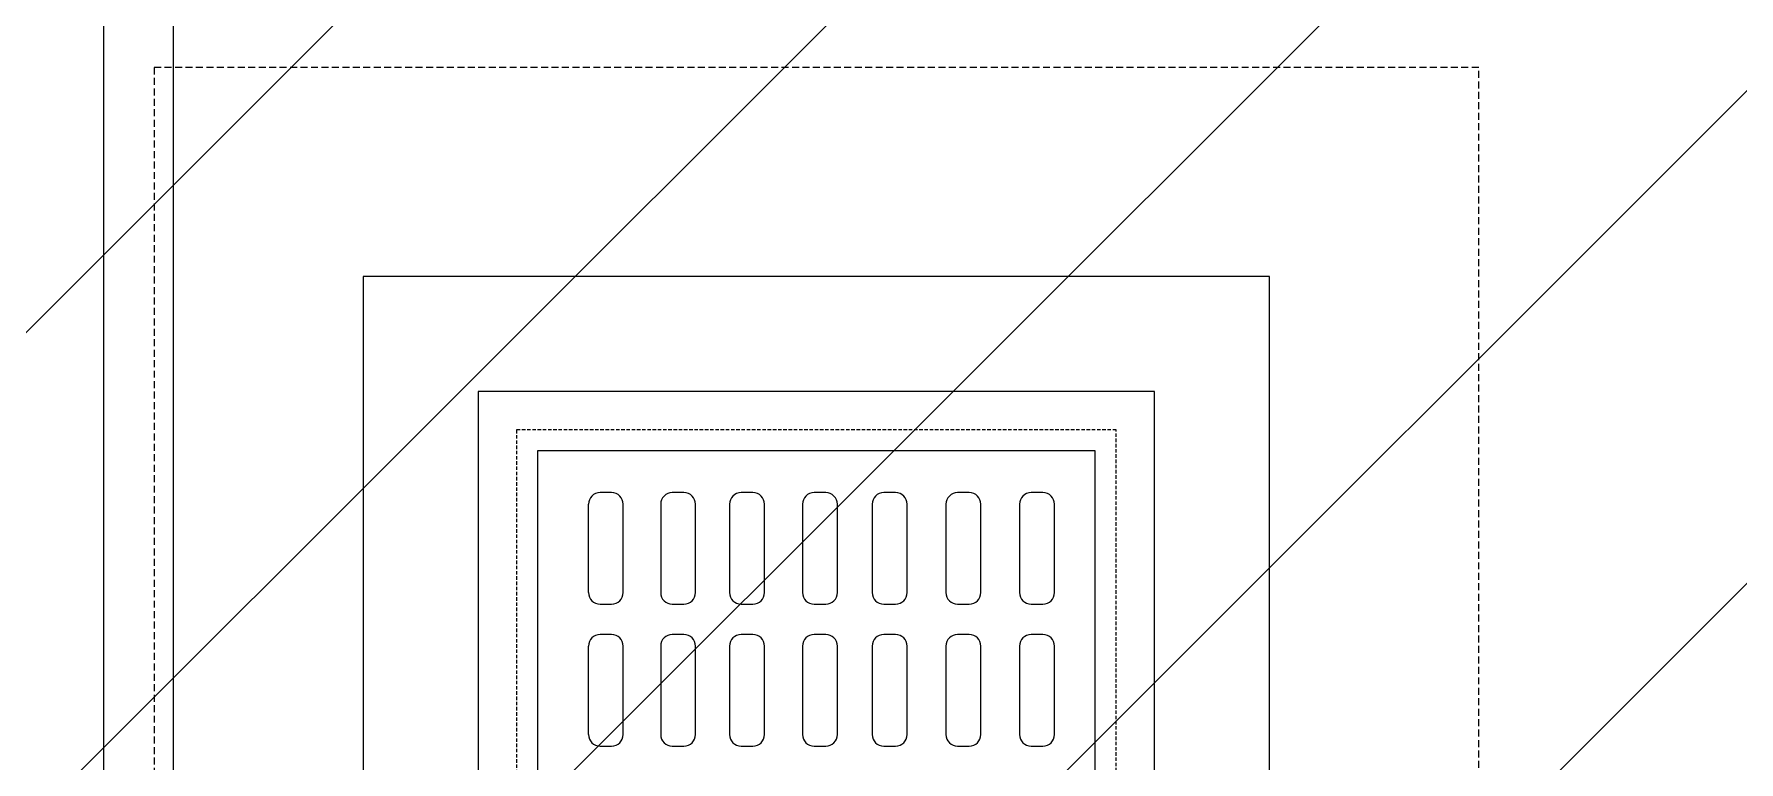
# Model space of a CAD drawing. Header units: inches. Extents: x 65856 to 131389, y 84027 to 134980.
# Drawn here: x 114037 to 115260, y 103013 to 103535 of the extents above; entities that cross this region are included whole.
import ezdxf

# ---------------------------------------------------------------- set-up
doc = ezdxf.new("R2010")
doc.units = ezdxf.units.IN
doc.header["$MEASUREMENT"] = 0
doc.linetypes.add('HIDDEN', pattern=[0.375, 0.25, -0.125])
doc.linetypes.add('HIDDENX2', pattern=[0.75, 0.5, -0.25])
doc.layers.add('DIM', color=251, linetype='Continuous', lineweight=0)
doc.layers.add('M-HVAC-EQPM-NEW', color=5, linetype='Continuous')
doc.layers.add('M-X-BKGD', color=8, linetype='Continuous')

# ---------------------------------------------------------------- blocks, each defined once
blk = doc.blocks.new('123')
at = {"layer": 'DIM'}
for p, q in [((-778170.8, -1058726.2), (-774670.9, -1058726.2)), ((-778170.8, -1058726.2), (-774670.9, -1058726.2)), ((-778170.8, -1058776.2), (-774670.9, -1058776.2)), ((-778170.8, -1058776.2), (-774670.9, -1058776.2)), ((-775686, -1059073.7), (-775749.4, -1059073.7)), ((-775686, -1059073.7), (-775749.4, -1059073.7)), ((-775584.2, -1059073.7), (-775647.6, -1059073.7)), ((-775584.2, -1059073.7), (-775647.6, -1059073.7)), ((-775757.7, -1059082.1), (-775757.7, -1059090.4)), ((-775757.7, -1059082.1), (-775757.7, -1059090.4)), ((-775677.7, -1059090.4), (-775677.7, -1059082.1)), ((-775677.7, -1059090.4), (-775677.7, -1059082.1)), ((-775655.9, -1059082.1), (-775655.9, -1059090.4)), ((-775655.9, -1059082.1), (-775655.9, -1059090.4)), ((-775575.9, -1059090.4), (-775575.9, -1059082.1)), ((-775575.9, -1059090.4), (-775575.9, -1059082.1)), ((-775749.4, -1059098.7), (-775686, -1059098.7)), ((-775749.4, -1059098.7), (-775686, -1059098.7)), ((-775647.6, -1059098.7), (-775584.2, -1059098.7)), ((-775647.6, -1059098.7), (-775584.2, -1059098.7)), ((-775757.7, -1059133.9), (-775757.7, -1059142.3)), ((-775757.7, -1059133.9), (-775757.7, -1059142.3)), ((-775686, -1059125.6), (-775749.4, -1059125.6)), ((-775686, -1059125.6), (-775749.4, -1059125.6)), ((-775677.7, -1059142.3), (-775677.7, -1059133.9)), ((-775677.7, -1059142.3), (-775677.7, -1059133.9)), ((-775655.9, -1059133.9), (-775655.9, -1059142.3)), ((-775655.9, -1059133.9), (-775655.9, -1059142.3)), ((-775584.2, -1059125.6), (-775647.6, -1059125.6)), ((-775584.2, -1059125.6), (-775647.6, -1059125.6)), ((-775575.9, -1059142.3), (-775575.9, -1059133.9)), ((-775575.9, -1059142.3), (-775575.9, -1059133.9)), ((-775749.4, -1059150.6), (-775686, -1059150.6)), ((-775749.4, -1059150.6), (-775686, -1059150.6)), ((-775647.6, -1059150.6), (-775584.2, -1059150.6)), ((-775647.6, -1059150.6), (-775584.2, -1059150.6)), ((-775757.7, -1059183.3), (-775757.7, -1059191.7)), ((-775757.7, -1059183.3), (-775757.7, -1059191.7)), ((-775686, -1059175), (-775749.4, -1059175)), ((-775686, -1059175), (-775749.4, -1059175)), ((-775677.7, -1059191.7), (-775677.7, -1059183.3)), ((-775677.7, -1059191.7), (-775677.7, -1059183.3)), ((-775655.9, -1059183.3), (-775655.9, -1059191.7)), ((-775655.9, -1059183.3), (-775655.9, -1059191.7)), ((-775584.2, -1059175), (-775647.6, -1059175)), ((-775584.2, -1059175), (-775647.6, -1059175)), ((-775575.9, -1059191.7), (-775575.9, -1059183.3)), ((-775575.9, -1059191.7), (-775575.9, -1059183.3)), ((-775749.4, -1059200), (-775686, -1059200)), ((-775749.4, -1059200), (-775686, -1059200)), ((-775647.6, -1059200), (-775584.2, -1059200)), ((-775647.6, -1059200), (-775584.2, -1059200)), ((-775686, -1059227.3), (-775749.4, -1059227.3)), ((-775686, -1059227.3), (-775749.4, -1059227.3)), ((-775584.2, -1059227.3), (-775647.6, -1059227.3)), ((-775584.2, -1059227.3), (-775647.6, -1059227.3)), ((-775757.7, -1059235.6), (-775757.7, -1059244)), ((-775757.7, -1059235.6), (-775757.7, -1059244)), ((-775677.7, -1059244), (-775677.7, -1059235.6)), ((-775677.7, -1059244), (-775677.7, -1059235.6)), ((-775655.9, -1059235.6), (-775655.9, -1059244)), ((-775655.9, -1059235.6), (-775655.9, -1059244)), ((-775575.9, -1059244), (-775575.9, -1059235.6)), ((-775575.9, -1059244), (-775575.9, -1059235.6)), ((-775749.4, -1059252.3), (-775686, -1059252.3)), ((-775749.4, -1059252.3), (-775686, -1059252.3)), ((-775647.6, -1059252.3), (-775584.2, -1059252.3)), ((-775647.6, -1059252.3), (-775584.2, -1059252.3)), ((-775686, -1059277.3), (-775749.4, -1059277.3)), ((-775686, -1059277.3), (-775749.4, -1059277.3)), ((-775584.2, -1059277.3), (-775647.6, -1059277.3)), ((-775584.2, -1059277.3), (-775647.6, -1059277.3)), ((-775757.7, -1059285.6), (-775757.7, -1059294)), ((-775757.7, -1059285.6), (-775757.7, -1059294)), ((-775677.7, -1059294), (-775677.7, -1059285.6)), ((-775677.7, -1059294), (-775677.7, -1059285.6)), ((-775655.9, -1059285.6), (-775655.9, -1059294)), ((-775655.9, -1059285.6), (-775655.9, -1059294)), ((-775575.9, -1059294), (-775575.9, -1059285.6)), ((-775575.9, -1059294), (-775575.9, -1059285.6)), ((-775749.4, -1059302.3), (-775686, -1059302.3)), ((-775749.4, -1059302.3), (-775686, -1059302.3)), ((-775647.6, -1059302.3), (-775584.2, -1059302.3)), ((-775647.6, -1059302.3), (-775584.2, -1059302.3)), ((-775686, -1059330.2), (-775749.4, -1059330.2)), ((-775686, -1059330.2), (-775749.4, -1059330.2)), ((-775584.2, -1059330.2), (-775647.6, -1059330.2)), ((-775584.2, -1059330.2), (-775647.6, -1059330.2)), ((-775757.7, -1059338.5), (-775757.7, -1059346.9)), ((-775757.7, -1059338.5), (-775757.7, -1059346.9)), ((-775677.7, -1059346.9), (-775677.7, -1059338.5)), ((-775677.7, -1059346.9), (-775677.7, -1059338.5)), ((-775655.9, -1059338.5), (-775655.9, -1059346.9)), ((-775655.9, -1059338.5), (-775655.9, -1059346.9)), ((-775575.9, -1059346.9), (-775575.9, -1059338.5)), ((-775575.9, -1059346.9), (-775575.9, -1059338.5)), ((-775749.4, -1059355.2), (-775686, -1059355.2)), ((-775749.4, -1059355.2), (-775686, -1059355.2)), ((-775647.6, -1059355.2), (-775584.2, -1059355.2)), ((-775647.6, -1059355.2), (-775584.2, -1059355.2)), ((-775757.7, -1059391.3), (-775757.7, -1059399.7)), ((-775757.7, -1059391.3), (-775757.7, -1059399.7)), ((-775686, -1059383), (-775749.4, -1059383)), ((-775686, -1059383), (-775749.4, -1059383)), ((-775677.7, -1059399.7), (-775677.7, -1059391.3)), ((-775677.7, -1059399.7), (-775677.7, -1059391.3)), ((-775655.9, -1059391.3), (-775655.9, -1059399.7)), ((-775655.9, -1059391.3), (-775655.9, -1059399.7)), ((-775584.2, -1059383), (-775647.6, -1059383)), ((-775584.2, -1059383), (-775647.6, -1059383)), ((-775575.9, -1059399.7), (-775575.9, -1059391.3)), ((-775575.9, -1059399.7), (-775575.9, -1059391.3)), ((-775749.4, -1059408), (-775686, -1059408)), ((-775749.4, -1059408), (-775686, -1059408)), ((-775647.6, -1059408), (-775584.2, -1059408)), ((-775647.6, -1059408), (-775584.2, -1059408))]:
    blk.add_line(p, q, dxfattribs=at)
at = {"layer": 'DIM', "linetype": 'HIDDENX2', "lineweight": 0, "ltscale": 10}
blk.add_lwpolyline([(-775270.9, -1058762.3), (-776470.9, -1058762.3), (-776470.9, -1059712.3), (-775270.9, -1059712.3)], close=True, dxfattribs=at)
blk.add_lwpolyline([(-775270.9, -1058762.3), (-776470.9, -1058762.3), (-776470.9, -1059712.3), (-775270.9, -1059712.3)], close=True, dxfattribs=at)
at = {"layer": 'DIM', "linetype": 'HIDDEN', "lineweight": 0, "ltscale": 10}
blk.add_lwpolyline([(-775420.9, -1058912.3), (-776320.9, -1058912.3), (-776320.9, -1059562.3), (-775420.9, -1059562.3)], close=True, dxfattribs=at)
blk.add_lwpolyline([(-775420.9, -1058912.3), (-776320.9, -1058912.3), (-776320.9, -1059562.3), (-775420.9, -1059562.3)], close=True, dxfattribs=at)
at = {"layer": 'DIM', "lineweight": 0}
for points in [[(-775420.9, -1058912.3), (-776320.9, -1058912.3), (-776320.9, -1059562.3), (-775420.9, -1059562.3)], [(-775420.9, -1058912.3), (-776320.9, -1058912.3), (-776320.9, -1059562.3), (-775420.9, -1059562.3)], [(-775545.9, -1059037.3), (-776195.9, -1059037.3), (-776195.9, -1059437.3), (-775545.9, -1059437.3)], [(-775545.9, -1059037.3), (-776195.9, -1059037.3), (-776195.9, -1059437.3), (-775545.9, -1059437.3)]]:
    blk.add_lwpolyline(points, close=True, dxfattribs=at)
blk.add_lwpolyline([(-776238.4, -1059479.8), (-775503.4, -1059479.8), (-775503.4, -1058994.8), (-776238.4, -1058994.8)], dxfattribs=at)
blk.add_lwpolyline([(-776238.4, -1059479.8), (-775503.4, -1059479.8), (-775503.4, -1058994.8), (-776238.4, -1058994.8)], dxfattribs=at)
at = {"layer": 'DIM', "linetype": 'HIDDEN', "lineweight": 0, "ltscale": 10}
blk.add_lwpolyline([(-776210.9, -1059452.3), (-775530.9, -1059452.3), (-775530.9, -1059022.3), (-775958.2, -1059022.3)], dxfattribs=at)
blk.add_lwpolyline([(-776210.9, -1059452.3), (-775530.9, -1059452.3), (-775530.9, -1059022.3), (-775958.2, -1059022.3)], dxfattribs=at)
at = {"layer": 'DIM'}
for centre, start, end in [((-775749.4, -1059082.1), 90, 180), ((-775749.4, -1059082.1), 90, 180), ((-775686, -1059082.1), 0, 90), ((-775686, -1059082.1), 0, 90), ((-775647.6, -1059082.1), 90, 180), ((-775647.6, -1059082.1), 90, 180), ((-775584.2, -1059082.1), 0, 90), ((-775584.2, -1059082.1), 0, 90), ((-775749.4, -1059090.4), 180, 270), ((-775749.4, -1059090.4), 180, 270), ((-775686, -1059090.4), 270, 0), ((-775686, -1059090.4), 270, 0), ((-775647.6, -1059090.4), 180, 270), ((-775647.6, -1059090.4), 180, 270), ((-775584.2, -1059090.4), 270, 0), ((-775584.2, -1059090.4), 270, 0), ((-775749.4, -1059133.9), 90, 180), ((-775749.4, -1059133.9), 90, 180), ((-775686, -1059133.9), 0, 90), ((-775686, -1059133.9), 0, 90), ((-775647.6, -1059133.9), 90, 180), ((-775647.6, -1059133.9), 90, 180), ((-775584.2, -1059133.9), 0, 90), ((-775584.2, -1059133.9), 0, 90), ((-775749.4, -1059142.3), 180, 270), ((-775749.4, -1059142.3), 180, 270), ((-775686, -1059142.3), 270, 0), ((-775686, -1059142.3), 270, 0), ((-775647.6, -1059142.3), 180, 270), ((-775647.6, -1059142.3), 180, 270), ((-775584.2, -1059142.3), 270, 0), ((-775584.2, -1059142.3), 270, 0), ((-775749.4, -1059183.3), 90, 180), ((-775749.4, -1059183.3), 90, 180), ((-775686, -1059183.3), 0, 90), ((-775686, -1059183.3), 0, 90), ((-775647.6, -1059183.3), 90, 180), ((-775647.6, -1059183.3), 90, 180), ((-775584.2, -1059183.3), 0, 90), ((-775584.2, -1059183.3), 0, 90), ((-775749.4, -1059191.7), 180, 270), ((-775749.4, -1059191.7), 180, 270), ((-775686, -1059191.7), 270, 0), ((-775686, -1059191.7), 270, 0), ((-775647.6, -1059191.7), 180, 270), ((-775647.6, -1059191.7), 180, 270), ((-775584.2, -1059191.7), 270, 0), ((-775584.2, -1059191.7), 270, 0), ((-775749.4, -1059235.6), 90, 180), ((-775749.4, -1059235.6), 90, 180), ((-775686, -1059235.6), 0, 90), ((-775686, -1059235.6), 0, 90), ((-775647.6, -1059235.6), 90, 180), ((-775647.6, -1059235.6), 90, 180), ((-775584.2, -1059235.6), 0, 90), ((-775584.2, -1059235.6), 0, 90), ((-775749.4, -1059244), 180, 270), ((-775749.4, -1059244), 180, 270), ((-775686, -1059244), 270, 0), ((-775686, -1059244), 270, 0), ((-775647.6, -1059244), 180, 270), ((-775647.6, -1059244), 180, 270), ((-775584.2, -1059244), 270, 0), ((-775584.2, -1059244), 270, 0), ((-775749.4, -1059285.6), 90, 180), ((-775749.4, -1059285.6), 90, 180), ((-775686, -1059285.6), 0, 90), ((-775686, -1059285.6), 0, 90), ((-775647.6, -1059285.6), 90, 180), ((-775647.6, -1059285.6), 90, 180), ((-775584.2, -1059285.6), 0, 90), ((-775584.2, -1059285.6), 0, 90), ((-775749.4, -1059294), 180, 270), ((-775749.4, -1059294), 180, 270), ((-775686, -1059294), 270, 0), ((-775686, -1059294), 270, 0), ((-775647.6, -1059294), 180, 270), ((-775647.6, -1059294), 180, 270), ((-775584.2, -1059294), 270, 0), ((-775584.2, -1059294), 270, 0), ((-775749.4, -1059338.5), 90, 180), ((-775749.4, -1059338.5), 90, 180), ((-775686, -1059338.5), 0, 90), ((-775686, -1059338.5), 0, 90), ((-775647.6, -1059338.5), 90, 180), ((-775647.6, -1059338.5), 90, 180), ((-775584.2, -1059338.5), 0, 90), ((-775584.2, -1059338.5), 0, 90), ((-775749.4, -1059346.9), 180, 270), ((-775749.4, -1059346.9), 180, 270), ((-775686, -1059346.9), 270, 0), ((-775686, -1059346.9), 270, 0), ((-775647.6, -1059346.9), 180, 270), ((-775647.6, -1059346.9), 180, 270), ((-775584.2, -1059346.9), 270, 0), ((-775584.2, -1059346.9), 270, 0), ((-775749.4, -1059391.3), 90, 180), ((-775749.4, -1059391.3), 90, 180), ((-775686, -1059391.3), 0, 90), ((-775686, -1059391.3), 0, 90), ((-775647.6, -1059391.3), 90, 180), ((-775647.6, -1059391.3), 90, 180), ((-775584.2, -1059391.3), 0, 90), ((-775584.2, -1059391.3), 0, 90), ((-775749.4, -1059399.7), 180, 270), ((-775749.4, -1059399.7), 180, 270), ((-775686, -1059399.7), 270, 0), ((-775686, -1059399.7), 270, 0), ((-775647.6, -1059399.7), 180, 270), ((-775647.6, -1059399.7), 180, 270), ((-775584.2, -1059399.7), 270, 0), ((-775584.2, -1059399.7), 270, 0)]:
    blk.add_arc(centre, 8.31, start, end, dxfattribs=at)

msp = doc.modelspace()

# ---------------------------------------------------------------- hatches: boundary and pattern name
at = {"layer": 'M-HVAC-EQPM-NEW'}
h = msp.add_hatch(dxfattribs=at)
h.set_pattern_fill('ANSI31', color=8, scale=2000)
h.set_pattern_definition([(45, (-70994.24, -96907.33), (-176.7767, 176.7767), [])])
h.paths.add_polyline_path([(113332, 112105.4), (128502.5, 112216.3), (128502.5, 109594.2), (128492, 100218.8), (113321.5, 100107.9)])

# ---------------------------------------------------------------- linework, layer by layer
at = {"layer": 'M-X-BKGD', "color": 8}
for p, q in [((114086.8, 100610.9), (114086.8, 104110.8)), ((114086.8, 100610.9), (114086.8, 104110.8)), ((114136.8, 100610.9), (114136.8, 104110.8)), ((114136.8, 100610.9), (114136.8, 104110.8)), ((114434.3, 103197.5), (114434.3, 103134.1)), ((114434.3, 103197.5), (114434.3, 103134.1)), ((114451, 103205.8), (114442.7, 103205.8)), ((114451, 103205.8), (114442.7, 103205.8)), ((114459.3, 103134.1), (114459.3, 103197.5)), ((114459.3, 103134.1), (114459.3, 103197.5)), ((114486.2, 103197.5), (114486.2, 103134.1)), ((114486.2, 103197.5), (114486.2, 103134.1)), ((114502.9, 103205.8), (114494.5, 103205.8)), ((114502.9, 103205.8), (114494.5, 103205.8)), ((114511.2, 103134.1), (114511.2, 103197.5)), ((114511.2, 103134.1), (114511.2, 103197.5)), ((114535.6, 103197.5), (114535.6, 103134.1)), ((114535.6, 103197.5), (114535.6, 103134.1)), ((114552.3, 103205.8), (114543.9, 103205.8)), ((114552.3, 103205.8), (114543.9, 103205.8)), ((114560.6, 103134.1), (114560.6, 103197.5)), ((114560.6, 103134.1), (114560.6, 103197.5)), ((114587.9, 103197.5), (114587.9, 103134.1)), ((114587.9, 103197.5), (114587.9, 103134.1)), ((114604.6, 103205.8), (114596.2, 103205.8)), ((114604.6, 103205.8), (114596.2, 103205.8)), ((114612.9, 103134.1), (114612.9, 103197.5)), ((114612.9, 103134.1), (114612.9, 103197.5)), ((114637.9, 103197.5), (114637.9, 103134.1)), ((114637.9, 103197.5), (114637.9, 103134.1)), ((114654.6, 103205.8), (114646.2, 103205.8)), ((114654.6, 103205.8), (114646.2, 103205.8)), ((114662.9, 103134.1), (114662.9, 103197.5)), ((114662.9, 103134.1), (114662.9, 103197.5)), ((114690.8, 103197.5), (114690.8, 103134.1)), ((114690.8, 103197.5), (114690.8, 103134.1)), ((114707.5, 103205.8), (114699.1, 103205.8)), ((114707.5, 103205.8), (114699.1, 103205.8)), ((114715.8, 103134.1), (114715.8, 103197.5)), ((114715.8, 103134.1), (114715.8, 103197.5)), ((114743.6, 103197.5), (114743.6, 103134.1)), ((114743.6, 103197.5), (114743.6, 103134.1)), ((114760.3, 103205.8), (114751.9, 103205.8)), ((114760.3, 103205.8), (114751.9, 103205.8)), ((114768.6, 103134.1), (114768.6, 103197.5)), ((114768.6, 103134.1), (114768.6, 103197.5)), ((114442.7, 103125.8), (114451, 103125.8)), ((114442.7, 103125.8), (114451, 103125.8)), ((114494.5, 103125.8), (114502.9, 103125.8)), ((114494.5, 103125.8), (114502.9, 103125.8)), ((114543.9, 103125.8), (114552.3, 103125.8)), ((114543.9, 103125.8), (114552.3, 103125.8)), ((114596.2, 103125.8), (114604.6, 103125.8)), ((114596.2, 103125.8), (114604.6, 103125.8)), ((114646.2, 103125.8), (114654.6, 103125.8)), ((114646.2, 103125.8), (114654.6, 103125.8)), ((114699.1, 103125.8), (114707.5, 103125.8)), ((114699.1, 103125.8), (114707.5, 103125.8)), ((114751.9, 103125.8), (114760.3, 103125.8)), ((114751.9, 103125.8), (114760.3, 103125.8)), ((114451, 103104), (114442.7, 103104)), ((114451, 103104), (114442.7, 103104)), ((114502.9, 103104), (114494.5, 103104)), ((114502.9, 103104), (114494.5, 103104)), ((114552.3, 103104), (114543.9, 103104)), ((114552.3, 103104), (114543.9, 103104)), ((114604.6, 103104), (114596.2, 103104)), ((114604.6, 103104), (114596.2, 103104)), ((114654.6, 103104), (114646.2, 103104)), ((114654.6, 103104), (114646.2, 103104)), ((114707.5, 103104), (114699.1, 103104)), ((114707.5, 103104), (114699.1, 103104)), ((114760.3, 103104), (114751.9, 103104)), ((114760.3, 103104), (114751.9, 103104)), ((114434.3, 103095.7), (114434.3, 103032.3)), ((114434.3, 103095.7), (114434.3, 103032.3)), ((114459.3, 103032.3), (114459.3, 103095.7)), ((114459.3, 103032.3), (114459.3, 103095.7)), ((114486.2, 103095.7), (114486.2, 103032.3)), ((114486.2, 103095.7), (114486.2, 103032.3)), ((114511.2, 103032.3), (114511.2, 103095.7)), ((114511.2, 103032.3), (114511.2, 103095.7)), ((114535.6, 103095.7), (114535.6, 103032.3)), ((114535.6, 103095.7), (114535.6, 103032.3)), ((114560.6, 103032.3), (114560.6, 103095.7)), ((114560.6, 103032.3), (114560.6, 103095.7)), ((114587.9, 103095.7), (114587.9, 103032.3)), ((114587.9, 103095.7), (114587.9, 103032.3)), ((114612.9, 103032.3), (114612.9, 103095.7)), ((114612.9, 103032.3), (114612.9, 103095.7)), ((114637.9, 103095.7), (114637.9, 103032.3)), ((114637.9, 103095.7), (114637.9, 103032.3)), ((114662.9, 103032.3), (114662.9, 103095.7)), ((114662.9, 103032.3), (114662.9, 103095.7)), ((114690.8, 103095.7), (114690.8, 103032.3)), ((114690.8, 103095.7), (114690.8, 103032.3)), ((114715.8, 103032.3), (114715.8, 103095.7)), ((114715.8, 103032.3), (114715.8, 103095.7)), ((114743.6, 103095.7), (114743.6, 103032.3)), ((114743.6, 103095.7), (114743.6, 103032.3)), ((114768.6, 103032.3), (114768.6, 103095.7)), ((114768.6, 103032.3), (114768.6, 103095.7)), ((114442.7, 103024), (114451, 103024)), ((114442.7, 103024), (114451, 103024)), ((114494.5, 103024), (114502.9, 103024)), ((114494.5, 103024), (114502.9, 103024)), ((114543.9, 103024), (114552.3, 103024)), ((114543.9, 103024), (114552.3, 103024)), ((114596.2, 103024), (114604.6, 103024)), ((114596.2, 103024), (114604.6, 103024)), ((114646.2, 103024), (114654.6, 103024)), ((114646.2, 103024), (114654.6, 103024)), ((114699.1, 103024), (114707.5, 103024)), ((114699.1, 103024), (114707.5, 103024)), ((114751.9, 103024), (114760.3, 103024)), ((114751.9, 103024), (114760.3, 103024))]:
    msp.add_line(p, q, dxfattribs=at)
at = {"layer": 'M-X-BKGD', "color": 8, "linetype": 'HIDDEN', "lineweight": 0, "ltscale": 10}
msp.add_lwpolyline([(114272.9, 103360.8), (114272.9, 102460.8), (114922.9, 102460.8), (114922.9, 103360.8)], close=True, dxfattribs=at)
msp.add_lwpolyline([(114272.9, 103360.8), (114272.9, 102460.8), (114922.9, 102460.8), (114922.9, 103360.8)], close=True, dxfattribs=at)
at = {"layer": 'M-X-BKGD', "color": 8, "lineweight": 0}
for points in [[(114272.9, 103360.8), (114272.9, 102460.8), (114922.9, 102460.8), (114922.9, 103360.8)], [(114397.9, 103235.8), (114397.9, 102585.8), (114797.9, 102585.8), (114797.9, 103235.8)], [(114397.9, 103235.8), (114397.9, 102585.8), (114797.9, 102585.8), (114797.9, 103235.8)]]:
    msp.add_lwpolyline(points, close=True, dxfattribs=at)
at = {"layer": 'M-X-BKGD', "color": 8, "linetype": 'Continuous', "lineweight": 0, "ltscale": 10}
msp.add_lwpolyline([(114272.9, 103360.8), (114272.9, 102460.8), (114922.9, 102460.8), (114922.9, 103360.8)], close=True, dxfattribs=at)
at = {"layer": 'M-X-BKGD', "color": 8, "lineweight": 0}
msp.add_lwpolyline([(114840.4, 102543.3), (114840.4, 103278.3), (114355.4, 103278.3), (114355.4, 102543.3)], dxfattribs=at)
msp.add_lwpolyline([(114840.4, 102543.3), (114840.4, 103278.3), (114355.4, 103278.3), (114355.4, 102543.3)], dxfattribs=at)
at = {"layer": 'M-X-BKGD', "color": 8, "linetype": 'HIDDEN', "lineweight": 0, "ltscale": 10}
msp.add_lwpolyline([(114812.9, 102570.8), (114812.9, 103250.8), (114382.9, 103250.8), (114382.9, 102823.5)], dxfattribs=at)
msp.add_lwpolyline([(114812.9, 102570.8), (114812.9, 103250.8), (114382.9, 103250.8), (114382.9, 102823.5)], dxfattribs=at)
at = {"layer": 'M-X-BKGD', "color": 8}
for centre, start, end in [((114442.7, 103197.5), 90, 180), ((114442.7, 103197.5), 90, 180), ((114451, 103197.5), 0, 90), ((114451, 103197.5), 0, 90), ((114494.5, 103197.5), 90, 180), ((114494.5, 103197.5), 90, 180), ((114502.9, 103197.5), 0, 90), ((114502.9, 103197.5), 0, 90), ((114543.9, 103197.5), 90, 180), ((114543.9, 103197.5), 90, 180), ((114552.3, 103197.5), 0, 90), ((114552.3, 103197.5), 0, 90), ((114596.2, 103197.5), 90, 180), ((114596.2, 103197.5), 90, 180), ((114604.6, 103197.5), 0, 90), ((114604.6, 103197.5), 0, 90), ((114646.2, 103197.5), 90, 180), ((114646.2, 103197.5), 90, 180), ((114654.6, 103197.5), 0, 90), ((114654.6, 103197.5), 0, 90), ((114699.1, 103197.5), 90, 180), ((114699.1, 103197.5), 90, 180), ((114707.5, 103197.5), 0, 90), ((114707.5, 103197.5), 0, 90), ((114751.9, 103197.5), 90, 180), ((114751.9, 103197.5), 90, 180), ((114760.3, 103197.5), 0, 90), ((114760.3, 103197.5), 0, 90), ((114442.7, 103134.1), 180, 270), ((114442.7, 103134.1), 180, 270), ((114451, 103134.1), 270, 0), ((114451, 103134.1), 270, 0), ((114494.5, 103134.1), 180, 270), ((114494.5, 103134.1), 180, 270), ((114502.9, 103134.1), 270, 0), ((114502.9, 103134.1), 270, 0), ((114543.9, 103134.1), 180, 270), ((114543.9, 103134.1), 180, 270), ((114552.3, 103134.1), 270, 0), ((114552.3, 103134.1), 270, 0), ((114596.2, 103134.1), 180, 270), ((114596.2, 103134.1), 180, 270), ((114604.6, 103134.1), 270, 0), ((114604.6, 103134.1), 270, 0), ((114646.2, 103134.1), 180, 270), ((114646.2, 103134.1), 180, 270), ((114654.6, 103134.1), 270, 0), ((114654.6, 103134.1), 270, 0), ((114699.1, 103134.1), 180, 270), ((114699.1, 103134.1), 180, 270), ((114707.5, 103134.1), 270, 0), ((114707.5, 103134.1), 270, 0), ((114751.9, 103134.1), 180, 270), ((114751.9, 103134.1), 180, 270), ((114760.3, 103134.1), 270, 0), ((114760.3, 103134.1), 270, 0), ((114442.7, 103095.7), 90, 180), ((114442.7, 103095.7), 90, 180), ((114451, 103095.7), 0, 90), ((114451, 103095.7), 0, 90), ((114494.5, 103095.7), 90, 180), ((114494.5, 103095.7), 90, 180), ((114502.9, 103095.7), 0, 90), ((114502.9, 103095.7), 0, 90), ((114543.9, 103095.7), 90, 180), ((114543.9, 103095.7), 90, 180), ((114552.3, 103095.7), 0, 90), ((114552.3, 103095.7), 0, 90), ((114596.2, 103095.7), 90, 180), ((114596.2, 103095.7), 90, 180), ((114604.6, 103095.7), 0, 90), ((114604.6, 103095.7), 0, 90), ((114646.2, 103095.7), 90, 180), ((114646.2, 103095.7), 90, 180), ((114654.6, 103095.7), 0, 90), ((114654.6, 103095.7), 0, 90), ((114699.1, 103095.7), 90, 180), ((114699.1, 103095.7), 90, 180), ((114707.5, 103095.7), 0, 90), ((114707.5, 103095.7), 0, 90), ((114751.9, 103095.7), 90, 180), ((114751.9, 103095.7), 90, 180), ((114760.3, 103095.7), 0, 90), ((114760.3, 103095.7), 0, 90), ((114442.7, 103032.3), 180, 270), ((114442.7, 103032.3), 180, 270), ((114451, 103032.3), 270, 0), ((114451, 103032.3), 270, 0), ((114494.5, 103032.3), 180, 270), ((114494.5, 103032.3), 180, 270), ((114502.9, 103032.3), 270, 0), ((114502.9, 103032.3), 270, 0), ((114543.9, 103032.3), 180, 270), ((114543.9, 103032.3), 180, 270), ((114552.3, 103032.3), 270, 0), ((114552.3, 103032.3), 270, 0), ((114596.2, 103032.3), 180, 270), ((114596.2, 103032.3), 180, 270), ((114604.6, 103032.3), 270, 0), ((114604.6, 103032.3), 270, 0), ((114646.2, 103032.3), 180, 270), ((114646.2, 103032.3), 180, 270), ((114654.6, 103032.3), 270, 0), ((114654.6, 103032.3), 270, 0), ((114699.1, 103032.3), 180, 270), ((114699.1, 103032.3), 180, 270), ((114707.5, 103032.3), 270, 0), ((114707.5, 103032.3), 270, 0), ((114751.9, 103032.3), 180, 270), ((114751.9, 103032.3), 180, 270), ((114760.3, 103032.3), 270, 0), ((114760.3, 103032.3), 270, 0)]:
    msp.add_arc(centre, 8.31, start, end, dxfattribs=at)

# ---------------------------------------------------------------- block references
at = {"layer": 'M-X-BKGD', "rotation": 90}
msp.add_blockref('123', (-944639.4, 878781.7), dxfattribs=at)

doc.saveas('drawing.dxf')
